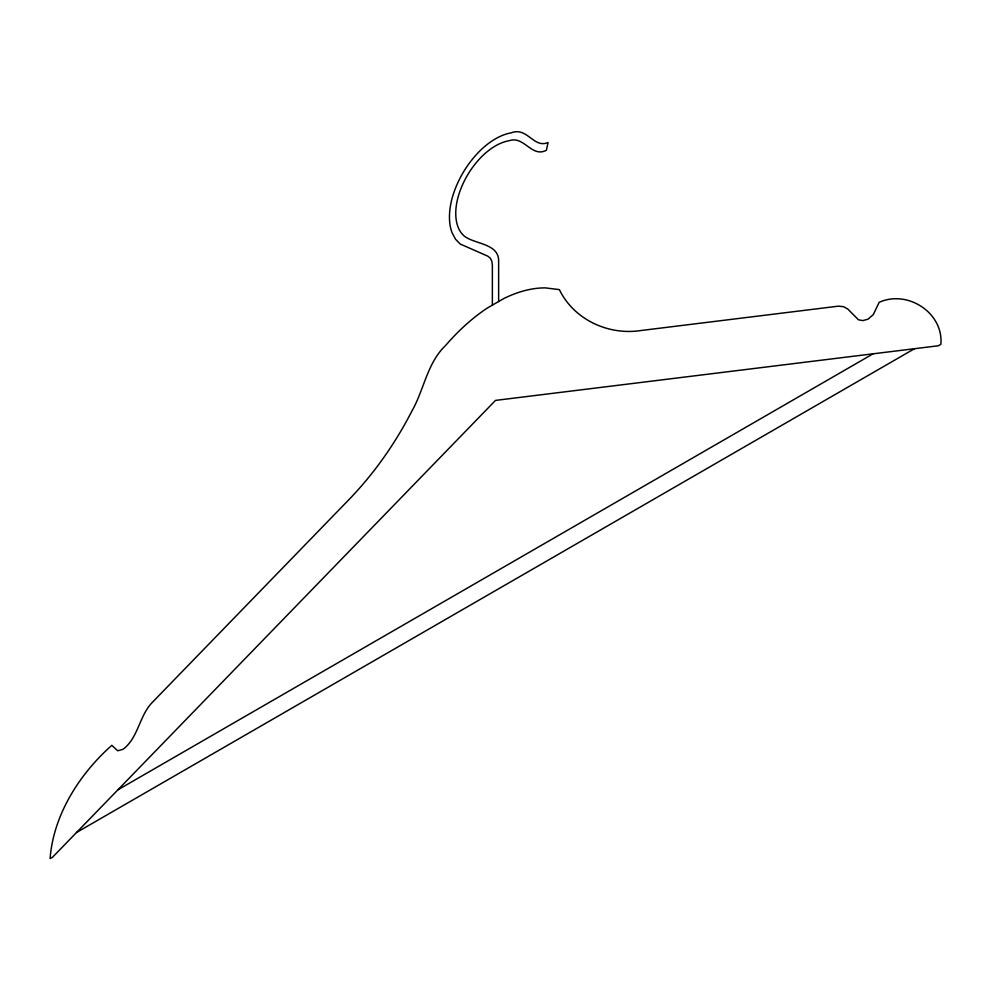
<?xml version="1.0" encoding="UTF-8"?>
<svg xmlns="http://www.w3.org/2000/svg" width="991" height="991" viewBox="0 0 991 991"><rect width="100%" height="100%" fill="white"/><g stroke="black" fill="none" stroke-linecap="round" stroke-linejoin="round"><path stroke-width="1.49" d="M498.634 301.512L486.878 308.325A155.86 89.983 -60 0 0 445.665 345.413C427.084 363.065 424.21 389.5 411.909 411.042C395.57 442.866 374.92 472.434 350.207 498.312L152.465 702.247C139.087 715.737 138.517 737.837 122.934 749.345L117.694 750.794L111.822 745.343C79.515 773.934 53.378 814.899 50.107 858.553L52.486 857.289L495.5 400.401L938.514 345.748L940.893 344.273C943.556 312.648 907.397 289.521 879.178 302.317L873.306 314.556L868.066 319.152L862.839 320.601L858.441 319.783L847.788 309.031L843.601 306.702L838.535 306.145L640.793 330.548C608.338 335.54 573.888 319.61 559.358 289.62L545.335 287.886A155.86 89.983 -60 0 0 504.122 298.378L498.634 301.512L498.634 261.104C498.931 243.637 475.606 244.269 464.965 236.614A53.638 30.969 -60 0 1 456.356 220.807A53.167 30.696 -60 0 1 458.152 196.788C462.524 181.601 470.799 167.652 481.911 156.417A57.738 33.335 -60 0 1 509.089 140.722C524.301 135.445 531.473 158.04 546.4 150.273L548.073 142.518C533.567 148.774 527.398 126.551 511.245 132.831A66.892 38.624 -60 0 0 479.755 151.028C466.885 164.023 457.285 180.201 452.23 197.791A61.603 35.565 -60 0 0 452.23 233.12L455.625 239.326L460.22 244.046L487.708 256.124L490.223 258.056L491.821 261.166L492.366 265.216L492.366 305.141M117.904 789.827L873.096 353.812M76.518 832.502L914.482 348.708"/></g></svg>
